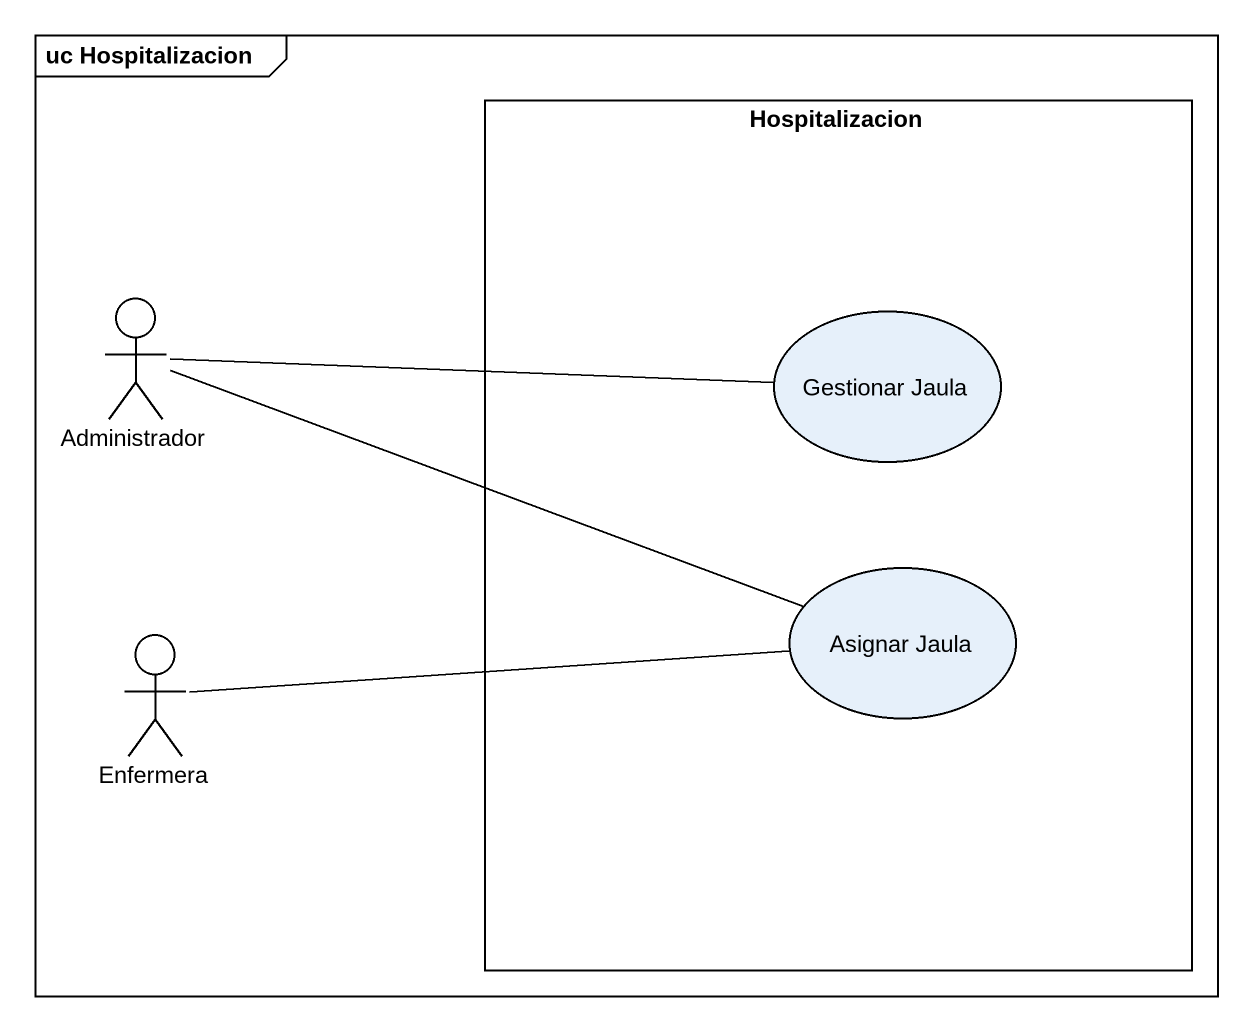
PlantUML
@startuml
mainframe uc Hospitalizacion
rectangle Hospitalizacion {
  usecase "Gestionar Jaula" as Gestionar_Jaula
  usecase "Asignar Jaula" as Asignar_Jaula
}
actor Administrador
actor Enfermera
Administrador -right- Gestionar_Jaula
Administrador -right- Asignar_Jaula
Enfermera -right- Asignar_Jaula
@enduml
